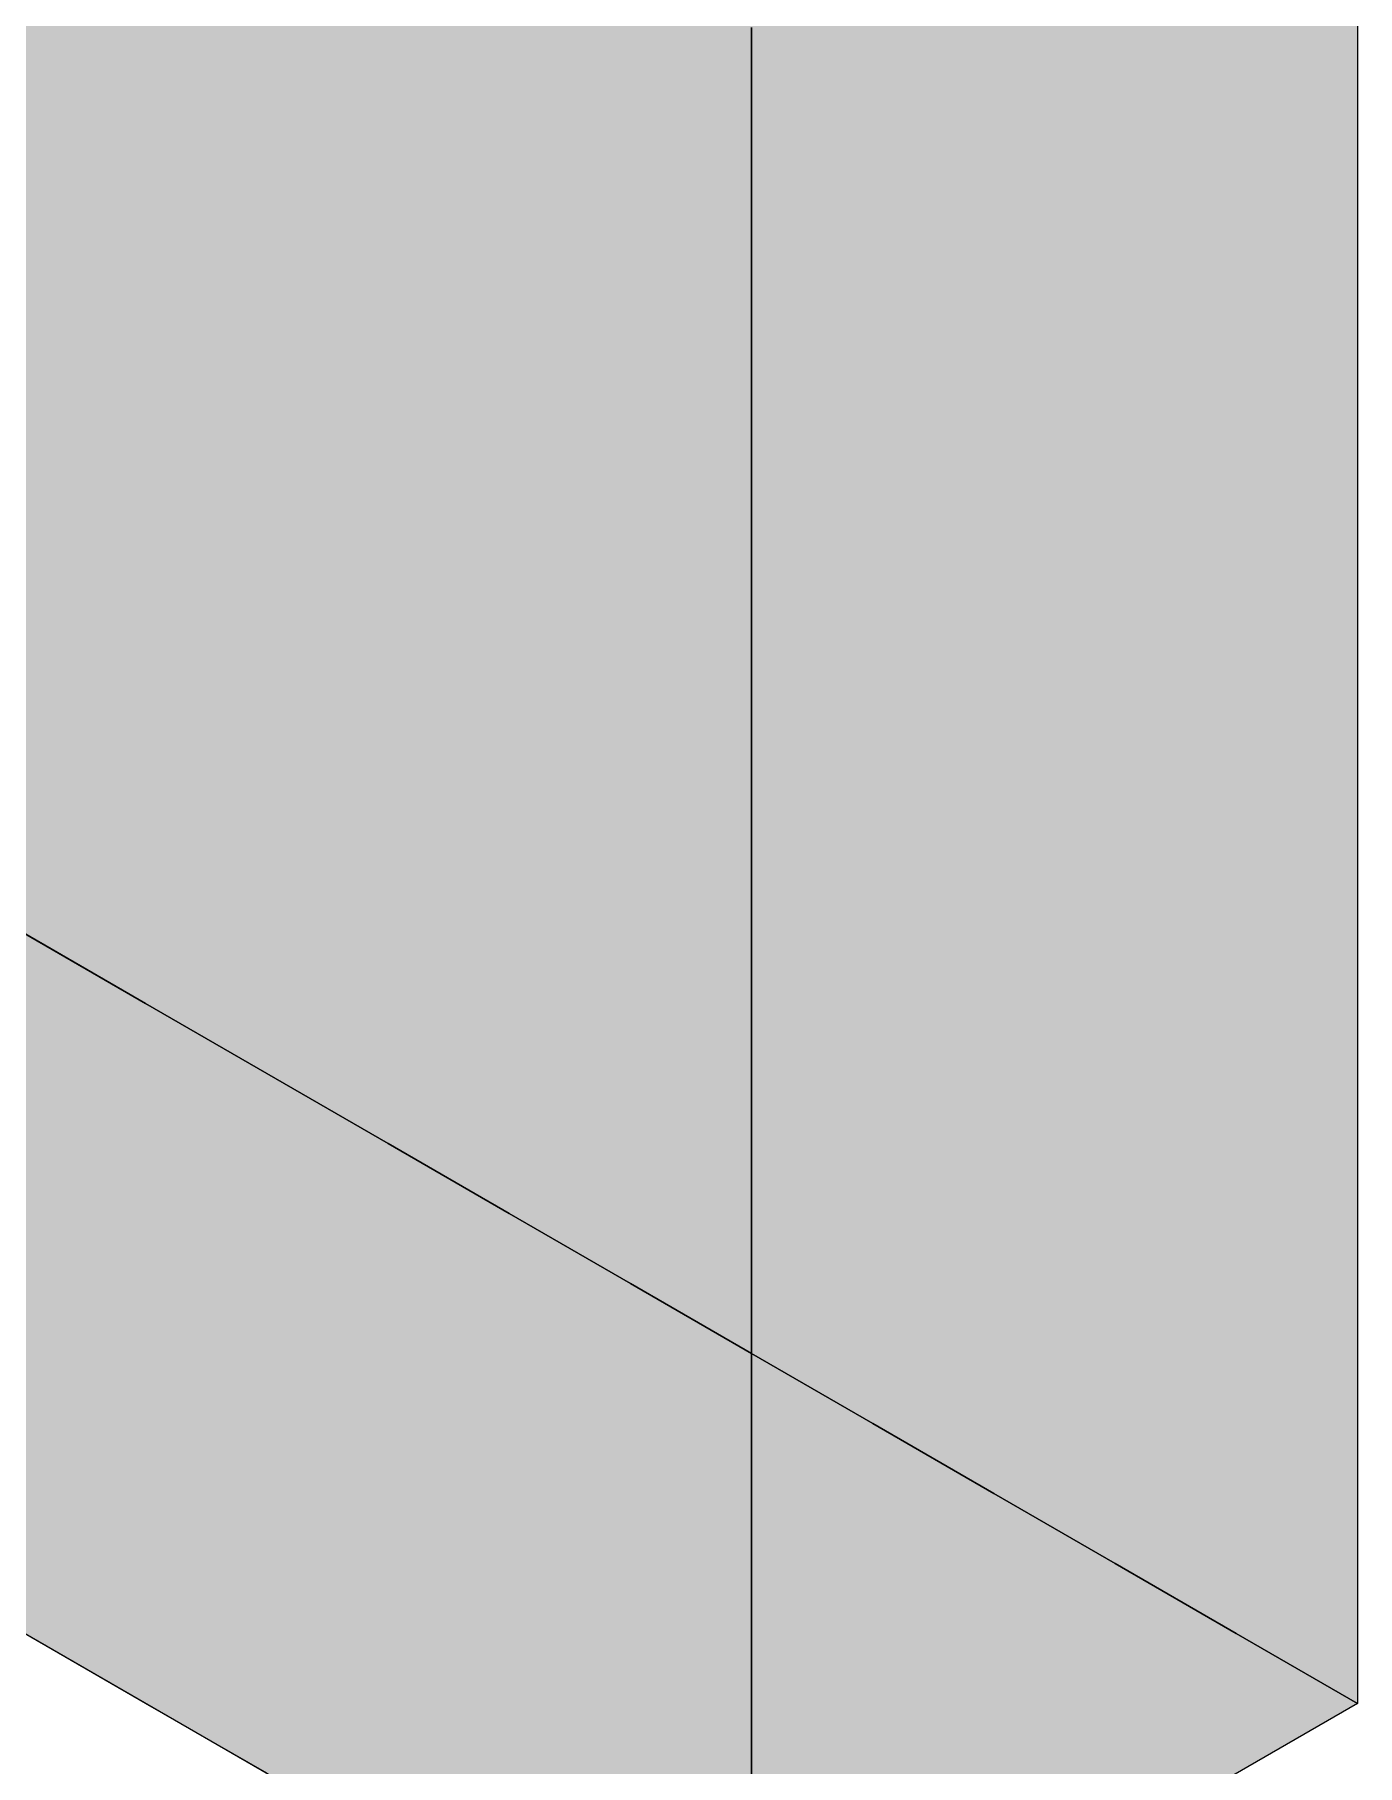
# Model space of a CAD drawing. Header units: metres. Extents: x 349122 to 349453, y 9281252 to 9281971.
# Drawn here: x 349264.3711 to 349264.6547, y 9281655.4067 to 9281655.7777 of the extents above; entities that cross this region are included whole.
import ezdxf

# ---------------------------------------------------------------- set-up
doc = ezdxf.new("R2010")
doc.units = ezdxf.units.M
doc.header["$LTSCALE"] = 0.25
doc.layers.add('ISO-3D', color=7, linetype='CONTINUOUS', lineweight=13)
doc.layers.add('ISO-3D-ARISTAS', color=250, linetype='CONTINUOUS', lineweight=13)

msp = doc.modelspace()

# ---------------------------------------------------------------- linework, layer by layer
at = {"layer": 'ISO-3D', "true_color": 0x9e9d98}
for points in [[(349264.52481, 9281655.77625), (349264.49883, 9281655.79125), (349264.52481, 9281655.80437), (349264.49883, 9281655.81937)], [(349264.57677, 9281655.77437), (349264.55079, 9281655.78937), (349264.57677, 9281655.8025), (349264.55079, 9281655.8175)], [(349264.62873, 9281655.7725), (349264.60275, 9281655.7875), (349264.62873, 9281655.80062), (349264.60275, 9281655.81562)], [(349264.3949, 9281655.76687), (349264.37325, 9281655.77937), (349264.3949, 9281655.795), (349264.37325, 9281655.8075)], [(349264.40109, 9281655.7638), (349264.37635, 9281655.77808), (349264.40109, 9281655.79274), (349264.37635, 9281655.80703)], [(349264.44687, 9281655.765), (349264.42088, 9281655.78), (349264.44687, 9281655.79312), (349264.42088, 9281655.80812)], [(349264.45058, 9281655.76417), (349264.42583, 9281655.77846), (349264.45058, 9281655.79312), (349264.42583, 9281655.80741)], [(349264.50006, 9281655.76455), (349264.47532, 9281655.77883), (349264.50006, 9281655.7935), (349264.47532, 9281655.80778)], [(349264.49883, 9281655.76312), (349264.47285, 9281655.77812), (349264.49883, 9281655.79125), (349264.47285, 9281655.80625)], [(349264.55079, 9281655.76125), (349264.52481, 9281655.77625), (349264.55079, 9281655.78937), (349264.52481, 9281655.80437)], [(349264.60275, 9281655.75937), (349264.57677, 9281655.77437), (349264.60275, 9281655.7875), (349264.57677, 9281655.8025)], [(349264.65471, 9281655.7575), (349264.62873, 9281655.7725), (349264.65471, 9281655.78562), (349264.62873, 9281655.80062)], [(349264.37635, 9281655.74914), (349264.3516, 9281655.76342), (349264.37635, 9281655.77808), (349264.3516, 9281655.79237)], [(349264.37325, 9281655.75125), (349264.3516, 9281655.76375), (349264.37325, 9281655.77937), (349264.3516, 9281655.79187)], [(349264.42088, 9281655.75187), (349264.3949, 9281655.76687), (349264.42088, 9281655.78), (349264.3949, 9281655.795)], [(349264.42583, 9281655.74951), (349264.40109, 9281655.7638), (349264.42583, 9281655.77846), (349264.40109, 9281655.79274)], [(349264.47285, 9281655.75), (349264.44687, 9281655.765), (349264.47285, 9281655.77812), (349264.44687, 9281655.79312)], [(349264.47532, 9281655.74989), (349264.45058, 9281655.76417), (349264.47532, 9281655.77883), (349264.45058, 9281655.79312)], [(349264.52481, 9281655.75026), (349264.50006, 9281655.76455), (349264.52481, 9281655.77921), (349264.50006, 9281655.7935)], [(349264.52481, 9281655.74812), (349264.49883, 9281655.76312), (349264.52481, 9281655.77625), (349264.49883, 9281655.79125)], [(349264.57677, 9281655.74625), (349264.55079, 9281655.76125), (349264.57677, 9281655.77437), (349264.55079, 9281655.78937)], [(349264.62873, 9281655.74437), (349264.60275, 9281655.75937), (349264.62873, 9281655.7725), (349264.60275, 9281655.7875)], [(349264.3949, 9281655.73875), (349264.37325, 9281655.75125), (349264.3949, 9281655.76687), (349264.37325, 9281655.77937)], [(349264.40109, 9281655.73485), (349264.37635, 9281655.74914), (349264.40109, 9281655.7638), (349264.37635, 9281655.77808)], [(349264.44687, 9281655.73687), (349264.42088, 9281655.75187), (349264.44687, 9281655.765), (349264.42088, 9281655.78)], [(349264.45058, 9281655.73523), (349264.42583, 9281655.74951), (349264.45058, 9281655.76417), (349264.42583, 9281655.77846)], [(349264.49883, 9281655.735), (349264.47285, 9281655.75), (349264.49883, 9281655.76312), (349264.47285, 9281655.77812)], [(349264.50006, 9281655.7356), (349264.47532, 9281655.74989), (349264.50006, 9281655.76455), (349264.47532, 9281655.77883)], [(349264.55079, 9281655.73312), (349264.52481, 9281655.74812), (349264.55079, 9281655.76125), (349264.52481, 9281655.77625)], [(349264.60275, 9281655.73125), (349264.57677, 9281655.74625), (349264.60275, 9281655.75937), (349264.57677, 9281655.77437)], [(349264.65471, 9281655.72937), (349264.62873, 9281655.74437), (349264.65471, 9281655.7575), (349264.62873, 9281655.7725)], [(349264.42088, 9281655.72375), (349264.3949, 9281655.73875), (349264.42088, 9281655.75187), (349264.3949, 9281655.76687)], [(349264.37325, 9281655.72312), (349264.3516, 9281655.73562), (349264.37325, 9281655.75125), (349264.3516, 9281655.76375)], [(349264.37635, 9281655.72019), (349264.3516, 9281655.73447), (349264.37635, 9281655.74914), (349264.3516, 9281655.76342)], [(349264.42583, 9281655.72056), (349264.40109, 9281655.73485), (349264.42583, 9281655.74951), (349264.40109, 9281655.7638)], [(349264.47285, 9281655.72187), (349264.44687, 9281655.73687), (349264.47285, 9281655.75), (349264.44687, 9281655.765)], [(349264.47532, 9281655.72094), (349264.45058, 9281655.73523), (349264.47532, 9281655.74989), (349264.45058, 9281655.76417)], [(349264.52481, 9281655.72), (349264.49883, 9281655.735), (349264.52481, 9281655.74812), (349264.49883, 9281655.76312)], [(349264.52481, 9281655.72132), (349264.50006, 9281655.7356), (349264.52481, 9281655.75026), (349264.50006, 9281655.76455)], [(349264.57677, 9281655.71812), (349264.55079, 9281655.73312), (349264.57677, 9281655.74625), (349264.55079, 9281655.76125)], [(349264.62873, 9281655.71625), (349264.60275, 9281655.73125), (349264.62873, 9281655.74437), (349264.60275, 9281655.75937)], [(349264.3949, 9281655.71062), (349264.37325, 9281655.72312), (349264.3949, 9281655.73875), (349264.37325, 9281655.75125)], [(349264.44687, 9281655.70875), (349264.42088, 9281655.72375), (349264.44687, 9281655.73687), (349264.42088, 9281655.75187)], [(349264.40109, 9281655.7059), (349264.37635, 9281655.72019), (349264.40109, 9281655.73485), (349264.37635, 9281655.74914)], [(349264.45058, 9281655.70628), (349264.42583, 9281655.72056), (349264.45058, 9281655.73523), (349264.42583, 9281655.74951)], [(349264.49883, 9281655.70687), (349264.47285, 9281655.72187), (349264.49883, 9281655.735), (349264.47285, 9281655.75)], [(349264.50006, 9281655.70665), (349264.47532, 9281655.72094), (349264.50006, 9281655.7356), (349264.47532, 9281655.74989)], [(349264.55079, 9281655.705), (349264.52481, 9281655.72), (349264.55079, 9281655.73312), (349264.52481, 9281655.74812)], [(349264.60275, 9281655.70312), (349264.57677, 9281655.71812), (349264.60275, 9281655.73125), (349264.57677, 9281655.74625)], [(349264.65471, 9281655.70125), (349264.62873, 9281655.71625), (349264.65471, 9281655.72937), (349264.62873, 9281655.74437)], [(349264.42088, 9281655.69562), (349264.3949, 9281655.71062), (349264.42088, 9281655.72375), (349264.3949, 9281655.73875)], [(349264.47285, 9281655.69375), (349264.44687, 9281655.70875), (349264.47285, 9281655.72187), (349264.44687, 9281655.73687)], [(349264.37325, 9281655.695), (349264.3516, 9281655.7075), (349264.37325, 9281655.72312), (349264.3516, 9281655.73562)], [(349264.37635, 9281655.69124), (349264.3516, 9281655.70553), (349264.37635, 9281655.72019), (349264.3516, 9281655.73447)], [(349264.42583, 9281655.69162), (349264.40109, 9281655.7059), (349264.42583, 9281655.72056), (349264.40109, 9281655.73485)], [(349264.47532, 9281655.69199), (349264.45058, 9281655.70628), (349264.47532, 9281655.72094), (349264.45058, 9281655.73523)], [(349264.52481, 9281655.69187), (349264.49883, 9281655.70687), (349264.52481, 9281655.72), (349264.49883, 9281655.735)], [(349264.52481, 9281655.69237), (349264.50006, 9281655.70665), (349264.52481, 9281655.72132), (349264.50006, 9281655.7356)], [(349264.57677, 9281655.69), (349264.55079, 9281655.705), (349264.57677, 9281655.71812), (349264.55079, 9281655.73312)], [(349264.62873, 9281655.68812), (349264.60275, 9281655.70312), (349264.62873, 9281655.71625), (349264.60275, 9281655.73125)], [(349264.3949, 9281655.6825), (349264.37325, 9281655.695), (349264.3949, 9281655.71062), (349264.37325, 9281655.72312)], [(349264.44687, 9281655.68062), (349264.42088, 9281655.69562), (349264.44687, 9281655.70875), (349264.42088, 9281655.72375)], [(349264.49883, 9281655.67875), (349264.47285, 9281655.69375), (349264.49883, 9281655.70687), (349264.47285, 9281655.72187)], [(349264.40109, 9281655.67695), (349264.37635, 9281655.69124), (349264.40109, 9281655.7059), (349264.37635, 9281655.72019)], [(349264.45058, 9281655.67733), (349264.42583, 9281655.69162), (349264.45058, 9281655.70628), (349264.42583, 9281655.72056)], [(349264.50006, 9281655.67771), (349264.47532, 9281655.69199), (349264.50006, 9281655.70665), (349264.47532, 9281655.72094)], [(349264.55079, 9281655.67687), (349264.52481, 9281655.69187), (349264.55079, 9281655.705), (349264.52481, 9281655.72)], [(349264.60275, 9281655.675), (349264.57677, 9281655.69), (349264.60275, 9281655.70312), (349264.57677, 9281655.71812)], [(349264.65471, 9281655.67312), (349264.62873, 9281655.68812), (349264.65471, 9281655.70125), (349264.62873, 9281655.71625)], [(349264.42088, 9281655.6675), (349264.3949, 9281655.6825), (349264.42088, 9281655.69562), (349264.3949, 9281655.71062)], [(349264.37325, 9281655.66687), (349264.3516, 9281655.67937), (349264.37325, 9281655.695), (349264.3516, 9281655.7075)], [(349264.47285, 9281655.66562), (349264.44687, 9281655.68062), (349264.47285, 9281655.69375), (349264.44687, 9281655.70875)], [(349264.52481, 9281655.66375), (349264.49883, 9281655.67875), (349264.52481, 9281655.69187), (349264.49883, 9281655.70687)], [(349264.52481, 9281655.66342), (349264.50006, 9281655.67771), (349264.52481, 9281655.69237), (349264.50006, 9281655.70665)], [(349264.37635, 9281655.66229), (349264.3516, 9281655.67658), (349264.37635, 9281655.69124), (349264.3516, 9281655.70553)], [(349264.42583, 9281655.66267), (349264.40109, 9281655.67695), (349264.42583, 9281655.69162), (349264.40109, 9281655.7059)], [(349264.47532, 9281655.66305), (349264.45058, 9281655.67733), (349264.47532, 9281655.69199), (349264.45058, 9281655.70628)], [(349264.57677, 9281655.66187), (349264.55079, 9281655.67687), (349264.57677, 9281655.69), (349264.55079, 9281655.705)], [(349264.62873, 9281655.66), (349264.60275, 9281655.675), (349264.62873, 9281655.68812), (349264.60275, 9281655.70312)], [(349264.44687, 9281655.6525), (349264.42088, 9281655.6675), (349264.44687, 9281655.68062), (349264.42088, 9281655.69562)], [(349264.3949, 9281655.65437), (349264.37325, 9281655.66687), (349264.3949, 9281655.6825), (349264.37325, 9281655.695)], [(349264.45058, 9281655.64838), (349264.42583, 9281655.66267), (349264.45058, 9281655.67733), (349264.42583, 9281655.69162)], [(349264.49883, 9281655.65062), (349264.47285, 9281655.66562), (349264.49883, 9281655.67875), (349264.47285, 9281655.69375)], [(349264.50006, 9281655.64876), (349264.47532, 9281655.66305), (349264.50006, 9281655.67771), (349264.47532, 9281655.69199)], [(349264.55079, 9281655.64875), (349264.52481, 9281655.66375), (349264.55079, 9281655.67687), (349264.52481, 9281655.69187)], [(349264.40109, 9281655.64801), (349264.37635, 9281655.66229), (349264.40109, 9281655.67695), (349264.37635, 9281655.69124)], [(349264.60275, 9281655.64687), (349264.57677, 9281655.66187), (349264.60275, 9281655.675), (349264.57677, 9281655.69)], [(349264.65471, 9281655.645), (349264.62873, 9281655.66), (349264.65471, 9281655.67312), (349264.62873, 9281655.68812)], [(349264.42088, 9281655.63937), (349264.3949, 9281655.65437), (349264.42088, 9281655.6675), (349264.3949, 9281655.6825)], [(349264.47285, 9281655.6375), (349264.44687, 9281655.6525), (349264.47285, 9281655.66562), (349264.44687, 9281655.68062)], [(349264.37325, 9281655.63875), (349264.3516, 9281655.65125), (349264.37325, 9281655.66687), (349264.3516, 9281655.67937)], [(349264.42583, 9281655.63372), (349264.40109, 9281655.64801), (349264.42583, 9281655.66267), (349264.40109, 9281655.67695)], [(349264.47532, 9281655.6341), (349264.45058, 9281655.64838), (349264.47532, 9281655.66305), (349264.45058, 9281655.67733)], [(349264.52481, 9281655.63562), (349264.49883, 9281655.65062), (349264.52481, 9281655.66375), (349264.49883, 9281655.67875)], [(349264.52481, 9281655.63447), (349264.50006, 9281655.64876), (349264.52481, 9281655.66342), (349264.50006, 9281655.67771)], [(349264.57677, 9281655.63375), (349264.55079, 9281655.64875), (349264.57677, 9281655.66187), (349264.55079, 9281655.67687)], [(349264.37635, 9281655.63335), (349264.3516, 9281655.64763), (349264.37635, 9281655.66229), (349264.3516, 9281655.67658)], [(349264.62873, 9281655.63187), (349264.60275, 9281655.64687), (349264.62873, 9281655.66), (349264.60275, 9281655.675)], [(349264.3949, 9281655.62625), (349264.37325, 9281655.63875), (349264.3949, 9281655.65437), (349264.37325, 9281655.66687)], [(349264.44687, 9281655.62437), (349264.42088, 9281655.63937), (349264.44687, 9281655.6525), (349264.42088, 9281655.6675)], [(349264.49883, 9281655.6225), (349264.47285, 9281655.6375), (349264.49883, 9281655.65062), (349264.47285, 9281655.66562)], [(349264.40109, 9281655.61906), (349264.37635, 9281655.63335), (349264.40109, 9281655.64801), (349264.37635, 9281655.66229)], [(349264.45058, 9281655.61944), (349264.42583, 9281655.63372), (349264.45058, 9281655.64838), (349264.42583, 9281655.66267)], [(349264.50006, 9281655.61981), (349264.47532, 9281655.6341), (349264.50006, 9281655.64876), (349264.47532, 9281655.66305)], [(349264.55079, 9281655.62062), (349264.52481, 9281655.63562), (349264.55079, 9281655.64875), (349264.52481, 9281655.66375)], [(349264.60275, 9281655.61875), (349264.57677, 9281655.63375), (349264.60275, 9281655.64687), (349264.57677, 9281655.66187)], [(349264.65471, 9281655.61687), (349264.62873, 9281655.63187), (349264.65471, 9281655.645), (349264.62873, 9281655.66)], [(349264.42088, 9281655.61125), (349264.3949, 9281655.62625), (349264.42088, 9281655.63937), (349264.3949, 9281655.65437)], [(349264.37325, 9281655.61062), (349264.3516, 9281655.62312), (349264.37325, 9281655.63875), (349264.3516, 9281655.65125)], [(349264.47285, 9281655.60937), (349264.44687, 9281655.62437), (349264.47285, 9281655.6375), (349264.44687, 9281655.6525)], [(349264.37635, 9281655.6044), (349264.3516, 9281655.61868), (349264.37635, 9281655.63335), (349264.3516, 9281655.64763)], [(349264.42583, 9281655.60477), (349264.40109, 9281655.61906), (349264.42583, 9281655.63372), (349264.40109, 9281655.64801)], [(349264.47532, 9281655.60515), (349264.45058, 9281655.61944), (349264.47532, 9281655.6341), (349264.45058, 9281655.64838)], [(349264.52481, 9281655.6075), (349264.49883, 9281655.6225), (349264.52481, 9281655.63562), (349264.49883, 9281655.65062)], [(349264.52481, 9281655.60553), (349264.50006, 9281655.61981), (349264.52481, 9281655.63447), (349264.50006, 9281655.64876)], [(349264.57677, 9281655.60562), (349264.55079, 9281655.62062), (349264.57677, 9281655.63375), (349264.55079, 9281655.64875)], [(349264.62873, 9281655.60375), (349264.60275, 9281655.61875), (349264.62873, 9281655.63187), (349264.60275, 9281655.64687)], [(349264.3949, 9281655.59812), (349264.37325, 9281655.61062), (349264.3949, 9281655.62625), (349264.37325, 9281655.63875)], [(349264.44687, 9281655.59625), (349264.42088, 9281655.61125), (349264.44687, 9281655.62437), (349264.42088, 9281655.63937)], [(349264.49883, 9281655.59437), (349264.47285, 9281655.60937), (349264.49883, 9281655.6225), (349264.47285, 9281655.6375)], [(349264.40109, 9281655.59011), (349264.37635, 9281655.6044), (349264.40109, 9281655.61906), (349264.37635, 9281655.63335)], [(349264.45058, 9281655.59049), (349264.42583, 9281655.60477), (349264.45058, 9281655.61944), (349264.42583, 9281655.63372)], [(349264.50006, 9281655.59086), (349264.47532, 9281655.60515), (349264.50006, 9281655.61981), (349264.47532, 9281655.6341)], [(349264.55079, 9281655.5925), (349264.52481, 9281655.6075), (349264.55079, 9281655.62062), (349264.52481, 9281655.63562)], [(349264.60275, 9281655.59062), (349264.57677, 9281655.60562), (349264.60275, 9281655.61875), (349264.57677, 9281655.63375)], [(349264.65471, 9281655.58875), (349264.62873, 9281655.60375), (349264.65471, 9281655.61687), (349264.62873, 9281655.63187)], [(349264.42088, 9281655.58312), (349264.3949, 9281655.59812), (349264.42088, 9281655.61125), (349264.3949, 9281655.62625)], [(349264.37325, 9281655.5825), (349264.3516, 9281655.595), (349264.37325, 9281655.61062), (349264.3516, 9281655.62312)], [(349264.47285, 9281655.58125), (349264.44687, 9281655.59625), (349264.47285, 9281655.60937), (349264.44687, 9281655.62437)], [(349264.52481, 9281655.57937), (349264.49883, 9281655.59437), (349264.52481, 9281655.6075), (349264.49883, 9281655.6225)], [(349264.37635, 9281655.57545), (349264.3516, 9281655.58974), (349264.37635, 9281655.6044), (349264.3516, 9281655.61868)], [(349264.42583, 9281655.57583), (349264.40109, 9281655.59011), (349264.42583, 9281655.60477), (349264.40109, 9281655.61906)], [(349264.47532, 9281655.5762), (349264.45058, 9281655.59049), (349264.47532, 9281655.60515), (349264.45058, 9281655.61944)], [(349264.52481, 9281655.57658), (349264.50006, 9281655.59086), (349264.52481, 9281655.60553), (349264.50006, 9281655.61981)], [(349264.57677, 9281655.5775), (349264.55079, 9281655.5925), (349264.57677, 9281655.60562), (349264.55079, 9281655.62062)], [(349264.62873, 9281655.57562), (349264.60275, 9281655.59062), (349264.62873, 9281655.60375), (349264.60275, 9281655.61875)], [(349264.3949, 9281655.57), (349264.37325, 9281655.5825), (349264.3949, 9281655.59812), (349264.37325, 9281655.61062)], [(349264.44687, 9281655.56812), (349264.42088, 9281655.58312), (349264.44687, 9281655.59625), (349264.42088, 9281655.61125)], [(349264.49883, 9281655.56625), (349264.47285, 9281655.58125), (349264.49883, 9281655.59437), (349264.47285, 9281655.60937)], [(349264.55079, 9281655.56437), (349264.52481, 9281655.57937), (349264.55079, 9281655.5925), (349264.52481, 9281655.6075)], [(349264.40109, 9281655.56117), (349264.37635, 9281655.57545), (349264.40109, 9281655.59011), (349264.37635, 9281655.6044)], [(349264.45058, 9281655.56154), (349264.42583, 9281655.57583), (349264.45058, 9281655.59049), (349264.42583, 9281655.60477)], [(349264.50006, 9281655.56192), (349264.47532, 9281655.5762), (349264.50006, 9281655.59086), (349264.47532, 9281655.60515)], [(349264.60275, 9281655.5625), (349264.57677, 9281655.5775), (349264.60275, 9281655.59062), (349264.57677, 9281655.60562)], [(349264.65471, 9281655.56062), (349264.62873, 9281655.57562), (349264.65471, 9281655.58875), (349264.62873, 9281655.60375)], [(349264.42088, 9281655.555), (349264.3949, 9281655.57), (349264.42088, 9281655.58312), (349264.3949, 9281655.59812)], [(349264.47285, 9281655.55312), (349264.44687, 9281655.56812), (349264.47285, 9281655.58125), (349264.44687, 9281655.59625)], [(349264.52481, 9281655.55125), (349264.49883, 9281655.56625), (349264.52481, 9281655.57937), (349264.49883, 9281655.59437)], [(349264.57677, 9281655.54937), (349264.55079, 9281655.56437), (349264.57677, 9281655.5775), (349264.55079, 9281655.5925)], [(349264.37635, 9281655.5465), (349264.3516, 9281655.56079), (349264.37635, 9281655.57545), (349264.3516, 9281655.58974)], [(349264.42583, 9281655.54688), (349264.40109, 9281655.56117), (349264.42583, 9281655.57583), (349264.40109, 9281655.59011)], [(349264.47532, 9281655.54726), (349264.45058, 9281655.56154), (349264.47532, 9281655.5762), (349264.45058, 9281655.59049)], [(349264.52481, 9281655.54763), (349264.50006, 9281655.56192), (349264.52481, 9281655.57658), (349264.50006, 9281655.59086)], [(349264.62873, 9281655.5475), (349264.60275, 9281655.5625), (349264.62873, 9281655.57562), (349264.60275, 9281655.59062)], [(349264.44687, 9281655.54), (349264.42088, 9281655.555), (349264.44687, 9281655.56812), (349264.42088, 9281655.58312)], [(349264.49883, 9281655.53812), (349264.47285, 9281655.55312), (349264.49883, 9281655.56625), (349264.47285, 9281655.58125)], [(349264.55079, 9281655.53625), (349264.52481, 9281655.55125), (349264.55079, 9281655.56437), (349264.52481, 9281655.57937)], [(349264.60275, 9281655.53437), (349264.57677, 9281655.54937), (349264.60275, 9281655.5625), (349264.57677, 9281655.5775)], [(349264.40109, 9281655.53222), (349264.37635, 9281655.5465), (349264.40109, 9281655.56117), (349264.37635, 9281655.57545)], [(349264.45058, 9281655.53259), (349264.42583, 9281655.54688), (349264.45058, 9281655.56154), (349264.42583, 9281655.57583)], [(349264.50006, 9281655.53297), (349264.47532, 9281655.54726), (349264.50006, 9281655.56192), (349264.47532, 9281655.5762)], [(349264.65471, 9281655.5325), (349264.62873, 9281655.5475), (349264.65471, 9281655.56062), (349264.62873, 9281655.57562)], [(349264.47285, 9281655.525), (349264.44687, 9281655.54), (349264.47285, 9281655.55312), (349264.44687, 9281655.56812)], [(349264.52481, 9281655.52312), (349264.49883, 9281655.53812), (349264.52481, 9281655.55125), (349264.49883, 9281655.56625)], [(349264.52481, 9281655.51868), (349264.50006, 9281655.53297), (349264.52481, 9281655.54763), (349264.50006, 9281655.56192)], [(349264.57677, 9281655.52125), (349264.55079, 9281655.53625), (349264.57677, 9281655.54937), (349264.55079, 9281655.56437)], [(349264.62873, 9281655.51937), (349264.60275, 9281655.53437), (349264.62873, 9281655.5475), (349264.60275, 9281655.5625)], [(349264.37635, 9281655.51756), (349264.3516, 9281655.53184), (349264.37635, 9281655.5465), (349264.3516, 9281655.56079)], [(349264.42583, 9281655.51793), (349264.40109, 9281655.53222), (349264.42583, 9281655.54688), (349264.40109, 9281655.56117)], [(349264.47532, 9281655.51831), (349264.45058, 9281655.53259), (349264.47532, 9281655.54726), (349264.45058, 9281655.56154)], [(349264.49883, 9281655.51), (349264.47285, 9281655.525), (349264.49883, 9281655.53812), (349264.47285, 9281655.55312)], [(349264.55079, 9281655.50812), (349264.52481, 9281655.52312), (349264.55079, 9281655.53625), (349264.52481, 9281655.55125)], [(349264.45058, 9281655.50365), (349264.42583, 9281655.51793), (349264.45058, 9281655.53259), (349264.42583, 9281655.54688)], [(349264.50006, 9281655.50402), (349264.47532, 9281655.51831), (349264.50006, 9281655.53297), (349264.47532, 9281655.54726)], [(349264.60275, 9281655.50625), (349264.57677, 9281655.52125), (349264.60275, 9281655.53437), (349264.57677, 9281655.54937)], [(349264.65471, 9281655.50437), (349264.62873, 9281655.51937), (349264.65471, 9281655.5325), (349264.62873, 9281655.5475)], [(349264.40109, 9281655.50327), (349264.37635, 9281655.51756), (349264.40109, 9281655.53222), (349264.37635, 9281655.5465)], [(349264.52481, 9281655.495), (349264.49883, 9281655.51), (349264.52481, 9281655.52312), (349264.49883, 9281655.53812)], [(349264.57677, 9281655.49312), (349264.55079, 9281655.50812), (349264.57677, 9281655.52125), (349264.55079, 9281655.53625)], [(349264.42583, 9281655.48898), (349264.40109, 9281655.50327), (349264.42583, 9281655.51793), (349264.40109, 9281655.53222)], [(349264.47532, 9281655.48936), (349264.45058, 9281655.50365), (349264.47532, 9281655.51831), (349264.45058, 9281655.53259)], [(349264.52481, 9281655.48974), (349264.50006, 9281655.50402), (349264.52481, 9281655.51868), (349264.50006, 9281655.53297)], [(349264.62873, 9281655.49125), (349264.60275, 9281655.50625), (349264.62873, 9281655.51937), (349264.60275, 9281655.53437)], [(349264.37635, 9281655.48861), (349264.3516, 9281655.50289), (349264.37635, 9281655.51756), (349264.3516, 9281655.53184)], [(349264.55079, 9281655.48), (349264.52481, 9281655.495), (349264.55079, 9281655.50812), (349264.52481, 9281655.52312)], [(349264.60275, 9281655.47812), (349264.57677, 9281655.49312), (349264.60275, 9281655.50625), (349264.57677, 9281655.52125)], [(349264.40109, 9281655.47432), (349264.37635, 9281655.48861), (349264.40109, 9281655.50327), (349264.37635, 9281655.51756)], [(349264.45058, 9281655.4747), (349264.42583, 9281655.48898), (349264.45058, 9281655.50365), (349264.42583, 9281655.51793)], [(349264.50006, 9281655.47508), (349264.47532, 9281655.48936), (349264.50006, 9281655.50402), (349264.47532, 9281655.51831)], [(349264.65471, 9281655.47625), (349264.62873, 9281655.49125), (349264.65471, 9281655.50437), (349264.62873, 9281655.51937)], [(349264.57677, 9281655.465), (349264.55079, 9281655.48), (349264.57677, 9281655.49312), (349264.55079, 9281655.50812)], [(349264.62873, 9281655.46312), (349264.60275, 9281655.47812), (349264.62873, 9281655.49125), (349264.60275, 9281655.50625)], [(349264.37635, 9281655.45966), (349264.3516, 9281655.47395), (349264.37635, 9281655.48861), (349264.3516, 9281655.50289)], [(349264.42583, 9281655.46004), (349264.40109, 9281655.47432), (349264.42583, 9281655.48898), (349264.40109, 9281655.50327)], [(349264.47532, 9281655.46041), (349264.45058, 9281655.4747), (349264.47532, 9281655.48936), (349264.45058, 9281655.50365)], [(349264.52481, 9281655.46079), (349264.50006, 9281655.47508), (349264.52481, 9281655.48974), (349264.50006, 9281655.50402)], [(349264.60275, 9281655.45), (349264.57677, 9281655.465), (349264.60275, 9281655.47812), (349264.57677, 9281655.49312)], [(349264.65471, 9281655.44812), (349264.62873, 9281655.46312), (349264.65471, 9281655.47625), (349264.62873, 9281655.49125)], [(349264.40109, 9281655.44538), (349264.37635, 9281655.45966), (349264.40109, 9281655.47432), (349264.37635, 9281655.48861)], [(349264.45058, 9281655.44575), (349264.42583, 9281655.46004), (349264.45058, 9281655.4747), (349264.42583, 9281655.48898)], [(349264.50006, 9281655.44613), (349264.47532, 9281655.46041), (349264.50006, 9281655.47508), (349264.47532, 9281655.48936)], [(349264.62873, 9281655.435), (349264.60275, 9281655.45), (349264.62873, 9281655.46312), (349264.60275, 9281655.47812)], [(349264.37635, 9281655.43071), (349264.3516, 9281655.445), (349264.37635, 9281655.45966), (349264.3516, 9281655.47395)], [(349264.42583, 9281655.43109), (349264.40109, 9281655.44538), (349264.42583, 9281655.46004), (349264.40109, 9281655.47432)], [(349264.47532, 9281655.43147), (349264.45058, 9281655.44575), (349264.47532, 9281655.46041), (349264.45058, 9281655.4747)], [(349264.52481, 9281655.43184), (349264.50006, 9281655.44613), (349264.52481, 9281655.46079), (349264.50006, 9281655.47508)], [(349264.65471, 9281655.42), (349264.62873, 9281655.435), (349264.65471, 9281655.44812), (349264.62873, 9281655.46312)], [(349264.40109, 9281655.41643), (349264.37635, 9281655.43071), (349264.40109, 9281655.44538), (349264.37635, 9281655.45966)], [(349264.45058, 9281655.4168), (349264.42583, 9281655.43109), (349264.45058, 9281655.44575), (349264.42583, 9281655.46004)], [(349264.50006, 9281655.41718), (349264.47532, 9281655.43147), (349264.50006, 9281655.44613), (349264.47532, 9281655.46041)], [(349264.42583, 9281655.40214), (349264.40109, 9281655.41643), (349264.42583, 9281655.43109), (349264.40109, 9281655.44538)], [(349264.47532, 9281655.40252), (349264.45058, 9281655.4168), (349264.47532, 9281655.43147), (349264.45058, 9281655.44575)], [(349264.52481, 9281655.40289), (349264.50006, 9281655.41718), (349264.52481, 9281655.43184), (349264.50006, 9281655.44613)], [(349264.45058, 9281655.38786), (349264.42583, 9281655.40214), (349264.45058, 9281655.4168), (349264.42583, 9281655.43109)], [(349264.50006, 9281655.38823), (349264.47532, 9281655.40252), (349264.50006, 9281655.41718), (349264.47532, 9281655.43147)], [(349264.52481, 9281655.37395), (349264.50006, 9281655.38823), (349264.52481, 9281655.40289), (349264.50006, 9281655.41718)], [(349264.47532, 9281655.37357), (349264.45058, 9281655.38786), (349264.47532, 9281655.40252), (349264.45058, 9281655.4168)]]:
    msp.add_solid(points, dxfattribs=at)
at = {"layer": 'ISO-3D', "true_color": 0x8e8d88}
for points in [[(349264.58976, 9281655.78776), (349264.56811, 9281655.77526), (349264.58976, 9281655.81671), (349264.56811, 9281655.80421)], [(349264.63306, 9281655.78382), (349264.61141, 9281655.77132), (349264.63306, 9281655.81276), (349264.61141, 9281655.80026)], [(349264.56811, 9281655.77526), (349264.54646, 9281655.76276), (349264.56811, 9281655.80421), (349264.54646, 9281655.79171)], [(349264.61141, 9281655.77132), (349264.58976, 9281655.75882), (349264.61141, 9281655.80026), (349264.58976, 9281655.78776)], [(349264.65471, 9281655.76737), (349264.63306, 9281655.75487), (349264.65471, 9281655.79632), (349264.63306, 9281655.78382)], [(349264.54646, 9281655.76276), (349264.52481, 9281655.75026), (349264.54646, 9281655.79171), (349264.52481, 9281655.77921)], [(349264.58976, 9281655.75882), (349264.56811, 9281655.74632), (349264.58976, 9281655.78776), (349264.56811, 9281655.77526)], [(349264.63306, 9281655.75487), (349264.61141, 9281655.74237), (349264.63306, 9281655.78382), (349264.61141, 9281655.77132)], [(349264.56811, 9281655.74632), (349264.54646, 9281655.73382), (349264.56811, 9281655.77526), (349264.54646, 9281655.76276)], [(349264.61141, 9281655.74237), (349264.58976, 9281655.72987), (349264.61141, 9281655.77132), (349264.58976, 9281655.75882)], [(349264.65471, 9281655.73842), (349264.63306, 9281655.72592), (349264.65471, 9281655.76737), (349264.63306, 9281655.75487)], [(349264.54646, 9281655.73382), (349264.52481, 9281655.72132), (349264.54646, 9281655.76276), (349264.52481, 9281655.75026)], [(349264.58976, 9281655.72987), (349264.56811, 9281655.71737), (349264.58976, 9281655.75882), (349264.56811, 9281655.74632)], [(349264.63306, 9281655.72592), (349264.61141, 9281655.71342), (349264.63306, 9281655.75487), (349264.61141, 9281655.74237)], [(349264.56811, 9281655.71737), (349264.54646, 9281655.70487), (349264.56811, 9281655.74632), (349264.54646, 9281655.73382)], [(349264.61141, 9281655.71342), (349264.58976, 9281655.70092), (349264.61141, 9281655.74237), (349264.58976, 9281655.72987)], [(349264.65471, 9281655.70947), (349264.63306, 9281655.69697), (349264.65471, 9281655.73842), (349264.63306, 9281655.72592)], [(349264.54646, 9281655.70487), (349264.52481, 9281655.69237), (349264.54646, 9281655.73382), (349264.52481, 9281655.72132)], [(349264.58976, 9281655.70092), (349264.56811, 9281655.68842), (349264.58976, 9281655.72987), (349264.56811, 9281655.71737)], [(349264.63306, 9281655.69697), (349264.61141, 9281655.68447), (349264.63306, 9281655.72592), (349264.61141, 9281655.71342)], [(349264.56811, 9281655.68842), (349264.54646, 9281655.67592), (349264.56811, 9281655.71737), (349264.54646, 9281655.70487)], [(349264.61141, 9281655.68447), (349264.58976, 9281655.67197), (349264.61141, 9281655.71342), (349264.58976, 9281655.70092)], [(349264.65471, 9281655.68053), (349264.63306, 9281655.66803), (349264.65471, 9281655.70947), (349264.63306, 9281655.69697)], [(349264.54646, 9281655.67592), (349264.52481, 9281655.66342), (349264.54646, 9281655.70487), (349264.52481, 9281655.69237)], [(349264.58976, 9281655.67197), (349264.56811, 9281655.65947), (349264.58976, 9281655.70092), (349264.56811, 9281655.68842)], [(349264.63306, 9281655.66803), (349264.61141, 9281655.65553), (349264.63306, 9281655.69697), (349264.61141, 9281655.68447)], [(349264.56811, 9281655.65947), (349264.54646, 9281655.64697), (349264.56811, 9281655.68842), (349264.54646, 9281655.67592)], [(349264.61141, 9281655.65553), (349264.58976, 9281655.64303), (349264.61141, 9281655.68447), (349264.58976, 9281655.67197)], [(349264.65471, 9281655.65158), (349264.63306, 9281655.63908), (349264.65471, 9281655.68053), (349264.63306, 9281655.66803)], [(349264.54646, 9281655.64697), (349264.52481, 9281655.63447), (349264.54646, 9281655.67592), (349264.52481, 9281655.66342)], [(349264.58976, 9281655.64303), (349264.56811, 9281655.63053), (349264.58976, 9281655.67197), (349264.56811, 9281655.65947)], [(349264.63306, 9281655.63908), (349264.61141, 9281655.62658), (349264.63306, 9281655.66803), (349264.61141, 9281655.65553)], [(349264.56811, 9281655.63053), (349264.54646, 9281655.61803), (349264.56811, 9281655.65947), (349264.54646, 9281655.64697)], [(349264.61141, 9281655.62658), (349264.58976, 9281655.61408), (349264.61141, 9281655.65553), (349264.58976, 9281655.64303)], [(349264.65471, 9281655.62263), (349264.63306, 9281655.61013), (349264.65471, 9281655.65158), (349264.63306, 9281655.63908)], [(349264.54646, 9281655.61803), (349264.52481, 9281655.60553), (349264.54646, 9281655.64697), (349264.52481, 9281655.63447)], [(349264.58976, 9281655.61408), (349264.56811, 9281655.60158), (349264.58976, 9281655.64303), (349264.56811, 9281655.63053)], [(349264.63306, 9281655.61013), (349264.61141, 9281655.59763), (349264.63306, 9281655.63908), (349264.61141, 9281655.62658)], [(349264.56811, 9281655.60158), (349264.54646, 9281655.58908), (349264.56811, 9281655.63053), (349264.54646, 9281655.61803)], [(349264.61141, 9281655.59763), (349264.58976, 9281655.58513), (349264.61141, 9281655.62658), (349264.58976, 9281655.61408)], [(349264.65471, 9281655.59368), (349264.63306, 9281655.58118), (349264.65471, 9281655.62263), (349264.63306, 9281655.61013)], [(349264.54646, 9281655.58908), (349264.52481, 9281655.57658), (349264.54646, 9281655.61803), (349264.52481, 9281655.60553)], [(349264.58976, 9281655.58513), (349264.56811, 9281655.57263), (349264.58976, 9281655.61408), (349264.56811, 9281655.60158)], [(349264.63306, 9281655.58118), (349264.61141, 9281655.56868), (349264.63306, 9281655.61013), (349264.61141, 9281655.59763)], [(349264.56811, 9281655.57263), (349264.54646, 9281655.56013), (349264.56811, 9281655.60158), (349264.54646, 9281655.58908)], [(349264.61141, 9281655.56868), (349264.58976, 9281655.55618), (349264.61141, 9281655.59763), (349264.58976, 9281655.58513)], [(349264.65471, 9281655.56474), (349264.63306, 9281655.55224), (349264.65471, 9281655.59368), (349264.63306, 9281655.58118)], [(349264.54646, 9281655.56013), (349264.52481, 9281655.54763), (349264.54646, 9281655.58908), (349264.52481, 9281655.57658)], [(349264.58976, 9281655.55618), (349264.56811, 9281655.54368), (349264.58976, 9281655.58513), (349264.56811, 9281655.57263)], [(349264.63306, 9281655.55224), (349264.61141, 9281655.53974), (349264.63306, 9281655.58118), (349264.61141, 9281655.56868)], [(349264.56811, 9281655.54368), (349264.54646, 9281655.53118), (349264.56811, 9281655.57263), (349264.54646, 9281655.56013)], [(349264.61141, 9281655.53974), (349264.58976, 9281655.52724), (349264.61141, 9281655.56868), (349264.58976, 9281655.55618)], [(349264.65471, 9281655.53579), (349264.63306, 9281655.52329), (349264.65471, 9281655.56474), (349264.63306, 9281655.55224)], [(349264.54646, 9281655.53118), (349264.52481, 9281655.51868), (349264.54646, 9281655.56013), (349264.52481, 9281655.54763)], [(349264.58976, 9281655.52724), (349264.56811, 9281655.51474), (349264.58976, 9281655.55618), (349264.56811, 9281655.54368)], [(349264.63306, 9281655.52329), (349264.61141, 9281655.51079), (349264.63306, 9281655.55224), (349264.61141, 9281655.53974)], [(349264.56811, 9281655.51474), (349264.54646, 9281655.50224), (349264.56811, 9281655.54368), (349264.54646, 9281655.53118)], [(349264.61141, 9281655.51079), (349264.58976, 9281655.49829), (349264.61141, 9281655.53974), (349264.58976, 9281655.52724)], [(349264.65471, 9281655.50684), (349264.63306, 9281655.49434), (349264.65471, 9281655.53579), (349264.63306, 9281655.52329)], [(349264.54646, 9281655.50224), (349264.52481, 9281655.48974), (349264.54646, 9281655.53118), (349264.52481, 9281655.51868)], [(349264.58976, 9281655.49829), (349264.56811, 9281655.48579), (349264.58976, 9281655.52724), (349264.56811, 9281655.51474)], [(349264.63306, 9281655.49434), (349264.61141, 9281655.48184), (349264.63306, 9281655.52329), (349264.61141, 9281655.51079)], [(349264.56811, 9281655.48579), (349264.54646, 9281655.47329), (349264.56811, 9281655.51474), (349264.54646, 9281655.50224)], [(349264.61141, 9281655.48184), (349264.58976, 9281655.46934), (349264.61141, 9281655.51079), (349264.58976, 9281655.49829)], [(349264.65471, 9281655.47789), (349264.63306, 9281655.46539), (349264.65471, 9281655.50684), (349264.63306, 9281655.49434)], [(349264.54646, 9281655.47329), (349264.52481, 9281655.46079), (349264.54646, 9281655.50224), (349264.52481, 9281655.48974)], [(349264.58976, 9281655.46934), (349264.56811, 9281655.45684), (349264.58976, 9281655.49829), (349264.56811, 9281655.48579)], [(349264.63306, 9281655.46539), (349264.61141, 9281655.45289), (349264.63306, 9281655.49434), (349264.61141, 9281655.48184)], [(349264.56811, 9281655.45684), (349264.54646, 9281655.44434), (349264.56811, 9281655.48579), (349264.54646, 9281655.47329)], [(349264.61141, 9281655.45289), (349264.58976, 9281655.44039), (349264.61141, 9281655.48184), (349264.58976, 9281655.46934)], [(349264.65471, 9281655.44895), (349264.63306, 9281655.43645), (349264.65471, 9281655.47789), (349264.63306, 9281655.46539)], [(349264.54646, 9281655.44434), (349264.52481, 9281655.43184), (349264.54646, 9281655.47329), (349264.52481, 9281655.46079)], [(349264.58976, 9281655.44039), (349264.56811, 9281655.42789), (349264.58976, 9281655.46934), (349264.56811, 9281655.45684)], [(349264.63306, 9281655.43645), (349264.61141, 9281655.42395), (349264.63306, 9281655.46539), (349264.61141, 9281655.45289)], [(349264.56811, 9281655.42789), (349264.54646, 9281655.41539), (349264.56811, 9281655.45684), (349264.54646, 9281655.44434)], [(349264.61141, 9281655.42395), (349264.58976, 9281655.41145), (349264.61141, 9281655.45289), (349264.58976, 9281655.44039)], [(349264.65471, 9281655.42), (349264.63306, 9281655.4075), (349264.65471, 9281655.44895), (349264.63306, 9281655.43645)], [(349264.54646, 9281655.41539), (349264.52481, 9281655.40289), (349264.54646, 9281655.44434), (349264.52481, 9281655.43184)], [(349264.58976, 9281655.41145), (349264.56811, 9281655.39895), (349264.58976, 9281655.44039), (349264.56811, 9281655.42789)], [(349264.63306, 9281655.4075), (349264.61141, 9281655.395), (349264.63306, 9281655.43645), (349264.61141, 9281655.42395)], [(349264.56811, 9281655.39895), (349264.54646, 9281655.38645), (349264.56811, 9281655.42789), (349264.54646, 9281655.41539)], [(349264.61141, 9281655.395), (349264.58976, 9281655.3825), (349264.61141, 9281655.42395), (349264.58976, 9281655.41145)], [(349264.54646, 9281655.38645), (349264.52481, 9281655.37395), (349264.54646, 9281655.41539), (349264.52481, 9281655.40289)], [(349264.58976, 9281655.3825), (349264.56811, 9281655.37), (349264.58976, 9281655.41145), (349264.56811, 9281655.39895)]]:
    msp.add_solid(points, dxfattribs=at)
at = {"layer": 'ISO-3D', "true_color": 0xb0aea8}
for points in [[(349264.3949, 9281655.57), (349264.37325, 9281655.5575), (349264.36892, 9281655.585), (349264.34727, 9281655.5725)], [(349264.37325, 9281655.5575), (349264.3516, 9281655.545), (349264.34727, 9281655.5725), (349264.32562, 9281655.56)], [(349264.42088, 9281655.555), (349264.39923, 9281655.5425), (349264.3949, 9281655.57), (349264.37325, 9281655.5575)], [(349264.39923, 9281655.5425), (349264.37758, 9281655.53), (349264.37325, 9281655.5575), (349264.3516, 9281655.545)], [(349264.44687, 9281655.54), (349264.42521, 9281655.5275), (349264.42088, 9281655.555), (349264.39923, 9281655.5425)], [(349264.37758, 9281655.53), (349264.35593, 9281655.5175), (349264.3516, 9281655.545), (349264.32995, 9281655.5325)], [(349264.42521, 9281655.5275), (349264.40356, 9281655.515), (349264.39923, 9281655.5425), (349264.37758, 9281655.53)], [(349264.47285, 9281655.525), (349264.4512, 9281655.5125), (349264.44687, 9281655.54), (349264.42521, 9281655.5275)], [(349264.40356, 9281655.515), (349264.38191, 9281655.5025), (349264.37758, 9281655.53), (349264.35593, 9281655.5175)], [(349264.4512, 9281655.5125), (349264.42954, 9281655.5), (349264.42521, 9281655.5275), (349264.40356, 9281655.515)], [(349264.49883, 9281655.51), (349264.47718, 9281655.4975), (349264.47285, 9281655.525), (349264.4512, 9281655.5125)], [(349264.38191, 9281655.5025), (349264.36026, 9281655.49), (349264.35593, 9281655.5175), (349264.33428, 9281655.505)], [(349264.42954, 9281655.5), (349264.40789, 9281655.4875), (349264.40356, 9281655.515), (349264.38191, 9281655.5025)], [(349264.47718, 9281655.4975), (349264.45553, 9281655.485), (349264.4512, 9281655.5125), (349264.42954, 9281655.5)], [(349264.52481, 9281655.495), (349264.50316, 9281655.4825), (349264.49883, 9281655.51), (349264.47718, 9281655.4975)], [(349264.40789, 9281655.4875), (349264.38624, 9281655.475), (349264.38191, 9281655.5025), (349264.36026, 9281655.49)], [(349264.45553, 9281655.485), (349264.43387, 9281655.4725), (349264.42954, 9281655.5), (349264.40789, 9281655.4875)], [(349264.50316, 9281655.4825), (349264.48151, 9281655.47), (349264.47718, 9281655.4975), (349264.45553, 9281655.485)], [(349264.55079, 9281655.48), (349264.52914, 9281655.4675), (349264.52481, 9281655.495), (349264.50316, 9281655.4825)], [(349264.38624, 9281655.475), (349264.36459, 9281655.4625), (349264.36026, 9281655.49), (349264.33861, 9281655.4775)], [(349264.43387, 9281655.4725), (349264.41222, 9281655.46), (349264.40789, 9281655.4875), (349264.38624, 9281655.475)], [(349264.48151, 9281655.47), (349264.45986, 9281655.4575), (349264.45553, 9281655.485), (349264.43387, 9281655.4725)], [(349264.52914, 9281655.4675), (349264.50749, 9281655.455), (349264.50316, 9281655.4825), (349264.48151, 9281655.47)], [(349264.57677, 9281655.465), (349264.55512, 9281655.4525), (349264.55079, 9281655.48), (349264.52914, 9281655.4675)], [(349264.41222, 9281655.46), (349264.39057, 9281655.4475), (349264.38624, 9281655.475), (349264.36459, 9281655.4625)], [(349264.45986, 9281655.4575), (349264.43821, 9281655.445), (349264.43387, 9281655.4725), (349264.41222, 9281655.46)], [(349264.50749, 9281655.455), (349264.48584, 9281655.4425), (349264.48151, 9281655.47), (349264.45986, 9281655.4575)], [(349264.55512, 9281655.4525), (349264.53347, 9281655.44), (349264.52914, 9281655.4675), (349264.50749, 9281655.455)], [(349264.39057, 9281655.4475), (349264.36892, 9281655.435), (349264.36459, 9281655.4625), (349264.34294, 9281655.45)], [(349264.60275, 9281655.45), (349264.5811, 9281655.4375), (349264.57677, 9281655.465), (349264.55512, 9281655.4525)], [(349264.43821, 9281655.445), (349264.41655, 9281655.4325), (349264.41222, 9281655.46), (349264.39057, 9281655.4475)], [(349264.48584, 9281655.4425), (349264.46419, 9281655.43), (349264.45986, 9281655.4575), (349264.43821, 9281655.445)], [(349264.53347, 9281655.44), (349264.51182, 9281655.4275), (349264.50749, 9281655.455), (349264.48584, 9281655.4425)], [(349264.5811, 9281655.4375), (349264.55945, 9281655.425), (349264.55512, 9281655.4525), (349264.53347, 9281655.44)], [(349264.41655, 9281655.4325), (349264.3949, 9281655.42), (349264.39057, 9281655.4475), (349264.36892, 9281655.435)], [(349264.62873, 9281655.435), (349264.60708, 9281655.4225), (349264.60275, 9281655.45), (349264.5811, 9281655.4375)], [(349264.46419, 9281655.43), (349264.44254, 9281655.4175), (349264.43821, 9281655.445), (349264.41655, 9281655.4325)], [(349264.51182, 9281655.4275), (349264.49017, 9281655.415), (349264.48584, 9281655.4425), (349264.46419, 9281655.43)], [(349264.55945, 9281655.425), (349264.5378, 9281655.4125), (349264.53347, 9281655.44), (349264.51182, 9281655.4275)], [(349264.60708, 9281655.4225), (349264.58543, 9281655.41), (349264.5811, 9281655.4375), (349264.55945, 9281655.425)], [(349264.44254, 9281655.4175), (349264.42088, 9281655.405), (349264.41655, 9281655.4325), (349264.3949, 9281655.42)], [(349264.65471, 9281655.42), (349264.63306, 9281655.4075), (349264.62873, 9281655.435), (349264.60708, 9281655.4225)], [(349264.49017, 9281655.415), (349264.46852, 9281655.4025), (349264.46419, 9281655.43), (349264.44254, 9281655.4175)], [(349264.5378, 9281655.4125), (349264.51615, 9281655.4), (349264.51182, 9281655.4275), (349264.49017, 9281655.415)], [(349264.58543, 9281655.41), (349264.56378, 9281655.3975), (349264.55945, 9281655.425), (349264.5378, 9281655.4125)], [(349264.63306, 9281655.4075), (349264.61141, 9281655.395), (349264.60708, 9281655.4225), (349264.58543, 9281655.41)], [(349264.46852, 9281655.4025), (349264.44687, 9281655.39), (349264.44254, 9281655.4175), (349264.42088, 9281655.405)], [(349264.51615, 9281655.4), (349264.4945, 9281655.3875), (349264.49017, 9281655.415), (349264.46852, 9281655.4025)], [(349264.56378, 9281655.3975), (349264.54213, 9281655.385), (349264.5378, 9281655.4125), (349264.51615, 9281655.4)], [(349264.61141, 9281655.395), (349264.58976, 9281655.3825), (349264.58543, 9281655.41), (349264.56378, 9281655.3975)]]:
    msp.add_solid(points, dxfattribs=at)
at = {"layer": 'ISO-3D-ARISTAS', "color": 250}
for p, q in [((349264.65471, 9281655.79632), (349264.65471, 9281655.76737)), ((349264.65471, 9281655.78562), (349264.65471, 9281655.7575)), ((349264.52481, 9281655.77921), (349264.52481, 9281655.75026)), ((349264.52481, 9281655.75026), (349264.52481, 9281655.77921)), ((349264.65471, 9281655.76737), (349264.65471, 9281655.73842)), ((349264.65471, 9281655.7575), (349264.65471, 9281655.72937)), ((349264.52481, 9281655.75026), (349264.52481, 9281655.72132)), ((349264.52481, 9281655.72132), (349264.52481, 9281655.75026)), ((349264.65471, 9281655.73842), (349264.65471, 9281655.70947)), ((349264.65471, 9281655.72937), (349264.65471, 9281655.70125)), ((349264.52481, 9281655.72132), (349264.52481, 9281655.69237)), ((349264.52481, 9281655.69237), (349264.52481, 9281655.72132)), ((349264.65471, 9281655.70947), (349264.65471, 9281655.68053)), ((349264.65471, 9281655.70125), (349264.65471, 9281655.67312)), ((349264.52481, 9281655.69237), (349264.52481, 9281655.66342)), ((349264.52481, 9281655.66342), (349264.52481, 9281655.69237)), ((349264.65471, 9281655.68053), (349264.65471, 9281655.65158)), ((349264.65471, 9281655.67312), (349264.65471, 9281655.645)), ((349264.52481, 9281655.66342), (349264.52481, 9281655.63447)), ((349264.52481, 9281655.63447), (349264.52481, 9281655.66342)), ((349264.65471, 9281655.65158), (349264.65471, 9281655.62263)), ((349264.65471, 9281655.645), (349264.65471, 9281655.61687)), ((349264.52481, 9281655.63447), (349264.52481, 9281655.60553)), ((349264.52481, 9281655.60553), (349264.52481, 9281655.63447)), ((349264.65471, 9281655.62263), (349264.65471, 9281655.59368)), ((349264.65471, 9281655.61687), (349264.65471, 9281655.58875)), ((349264.52481, 9281655.60553), (349264.52481, 9281655.57658)), ((349264.52481, 9281655.57658), (349264.52481, 9281655.60553)), ((349264.37325, 9281655.5825), (349264.3516, 9281655.595)), ((349264.65471, 9281655.59368), (349264.65471, 9281655.56474)), ((349264.65471, 9281655.58875), (349264.65471, 9281655.56062)), ((349264.36892, 9281655.585), (349264.3949, 9281655.57)), ((349264.3949, 9281655.57), (349264.37325, 9281655.5825)), ((349264.52481, 9281655.57658), (349264.52481, 9281655.54763)), ((349264.52481, 9281655.54763), (349264.52481, 9281655.57658)), ((349264.3949, 9281655.57), (349264.42088, 9281655.555)), ((349264.42088, 9281655.555), (349264.3949, 9281655.57)), ((349264.65471, 9281655.56474), (349264.65471, 9281655.53579)), ((349264.65471, 9281655.56062), (349264.65471, 9281655.5325)), ((349264.42088, 9281655.555), (349264.44687, 9281655.54)), ((349264.44687, 9281655.54), (349264.42088, 9281655.555)), ((349264.52481, 9281655.54763), (349264.52481, 9281655.51868)), ((349264.52481, 9281655.51868), (349264.52481, 9281655.54763)), ((349264.44687, 9281655.54), (349264.47285, 9281655.525)), ((349264.47285, 9281655.525), (349264.44687, 9281655.54)), ((349264.65471, 9281655.53579), (349264.65471, 9281655.50684)), ((349264.65471, 9281655.5325), (349264.65471, 9281655.50437)), ((349264.47285, 9281655.525), (349264.49883, 9281655.51)), ((349264.49883, 9281655.51), (349264.47285, 9281655.525)), ((349264.52481, 9281655.51868), (349264.52481, 9281655.48974)), ((349264.52481, 9281655.48974), (349264.52481, 9281655.51868)), ((349264.49883, 9281655.51), (349264.52481, 9281655.495)), ((349264.52481, 9281655.495), (349264.49883, 9281655.51)), ((349264.65471, 9281655.50684), (349264.65471, 9281655.47789)), ((349264.65471, 9281655.50437), (349264.65471, 9281655.47625)), ((349264.52481, 9281655.495), (349264.55079, 9281655.48)), ((349264.55079, 9281655.48), (349264.52481, 9281655.495)), ((349264.52481, 9281655.48974), (349264.52481, 9281655.46079)), ((349264.52481, 9281655.46079), (349264.52481, 9281655.48974)), ((349264.55079, 9281655.48), (349264.57677, 9281655.465)), ((349264.57677, 9281655.465), (349264.55079, 9281655.48)), ((349264.65471, 9281655.47789), (349264.65471, 9281655.44895)), ((349264.65471, 9281655.47625), (349264.65471, 9281655.44812)), ((349264.57677, 9281655.465), (349264.60275, 9281655.45)), ((349264.60275, 9281655.45), (349264.57677, 9281655.465)), ((349264.52481, 9281655.46079), (349264.52481, 9281655.43184)), ((349264.52481, 9281655.43184), (349264.52481, 9281655.46079)), ((349264.60275, 9281655.45), (349264.62873, 9281655.435)), ((349264.62873, 9281655.435), (349264.60275, 9281655.45)), ((349264.65471, 9281655.44895), (349264.65471, 9281655.42)), ((349264.65471, 9281655.44812), (349264.65471, 9281655.42)), ((349264.37635, 9281655.43071), (349264.3516, 9281655.445)), ((349264.3949, 9281655.42), (349264.36892, 9281655.435)), ((349264.52481, 9281655.43184), (349264.52481, 9281655.40289)), ((349264.52481, 9281655.40289), (349264.52481, 9281655.43184)), ((349264.62873, 9281655.435), (349264.65471, 9281655.42)), ((349264.65471, 9281655.42), (349264.62873, 9281655.435)), ((349264.40109, 9281655.41643), (349264.37635, 9281655.43071)), ((349264.42088, 9281655.405), (349264.3949, 9281655.42)), ((349264.65471, 9281655.42), (349264.63306, 9281655.4075)), ((349264.65471, 9281655.42), (349264.63306, 9281655.4075)), ((349264.42583, 9281655.40214), (349264.40109, 9281655.41643)), ((349264.63306, 9281655.4075), (349264.61141, 9281655.395)), ((349264.63306, 9281655.4075), (349264.61141, 9281655.395))]:
    msp.add_line(p, q, dxfattribs=at)

doc.saveas('drawing.dxf')
